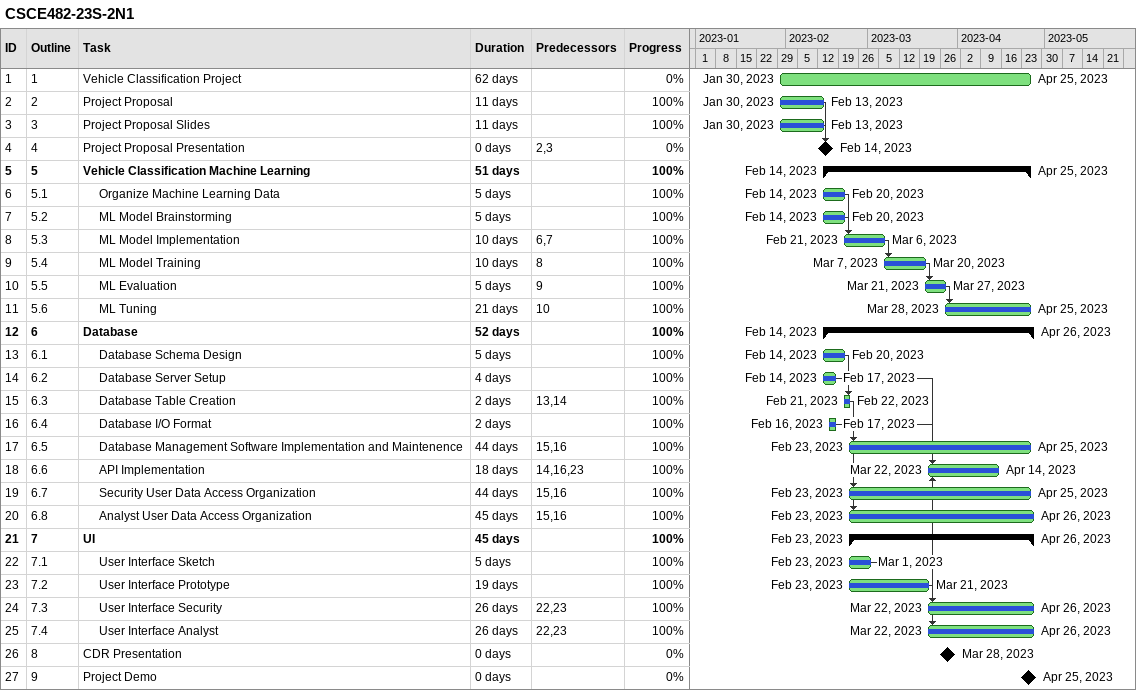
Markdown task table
CSCE482-23S-2N1

| ID | WBS | Task | Duration | Start | Finish | Predecessors | % complete |
|---|---|---|---|---|---|---|---|
| 1 | 1 | Vehicle Classification Project | 62d | 2023-01-30 | 2023-04-25 |  | 0 |
| 2 | 2 | Project Proposal | 11d | 2023-01-30 | 2023-02-13 |  | 100 |
| 3 | 3 | Project Proposal Slides | 11d | 2023-01-30 | 2023-02-13 |  | 100 |
| 4 | 4 | Project Proposal Presentation | 0d | 2023-02-14 | 2023-02-14 | 2, 3 | 0 |
| 5 | 5 | **Vehicle Classification Machine Learning** | 51d | 2023-02-14 | 2023-04-25 |  | 100 |
| 6 | 5.1 | Organize Machine Learning Data | 5d | 2023-02-14 | 2023-02-20 |  | 100 |
| 7 | 5.2 | ML Model Brainstorming | 5d | 2023-02-14 | 2023-02-20 |  | 100 |
| 8 | 5.3 | ML Model Implementation | 10d | 2023-02-21 | 2023-03-06 | 6, 7 | 100 |
| 9 | 5.4 | ML Model Training | 10d | 2023-03-07 | 2023-03-20 | 8 | 100 |
| 10 | 5.5 | ML Evaluation | 5d | 2023-03-21 | 2023-03-27 | 9 | 100 |
| 11 | 5.6 | ML Tuning | 21d | 2023-03-28 | 2023-04-25 | 10 | 100 |
| 12 | 6 | **Database** | 52d | 2023-02-14 | 2023-04-26 |  | 100 |
| 13 | 6.1 | Database Schema Design | 5d | 2023-02-14 | 2023-02-20 |  | 100 |
| 14 | 6.2 | Database Server Setup | 4d | 2023-02-14 | 2023-02-17 |  | 100 |
| 15 | 6.3 | Database Table Creation | 2d | 2023-02-21 | 2023-02-22 | 13, 14 | 100 |
| 16 | 6.4 | Database I/O Format | 2d | 2023-02-16 | 2023-02-17 |  | 100 |
| 17 | 6.5 | Database Management Software Implementation and Maintenence | 44d | 2023-02-23 | 2023-04-25 | 15, 16 | 100 |
| 18 | 6.6 | API Implementation | 18d | 2023-03-22 | 2023-04-14 | 14, 16, 23 | 100 |
| 19 | 6.7 | Security User Data Access Organization | 44d | 2023-02-23 | 2023-04-25 | 15, 16 | 100 |
| 20 | 6.8 | Analyst User Data Access Organization | 45d | 2023-02-23 | 2023-04-26 | 15, 16 | 100 |
| 21 | 7 | **UI** | 45d | 2023-02-23 | 2023-04-26 |  | 100 |
| 22 | 7.1 | User Interface Sketch | 5d | 2023-02-23 | 2023-03-01 |  | 100 |
| 23 | 7.2 | User Interface Prototype | 19d | 2023-02-23 | 2023-03-21 |  | 100 |
| 24 | 7.3 | User Interface Security | 26d | 2023-03-22 | 2023-04-26 | 22, 23 | 100 |
| 25 | 7.4 | User Interface Analyst | 26d | 2023-03-22 | 2023-04-26 | 22, 23 | 100 |
| 26 | 8 | CDR Presentation | 0d | 2023-03-28 | 2023-03-28 |  | 0 |
| 27 | 9 | Project Demo | 0d | 2023-04-25 | 2023-04-25 |  | 0 |
